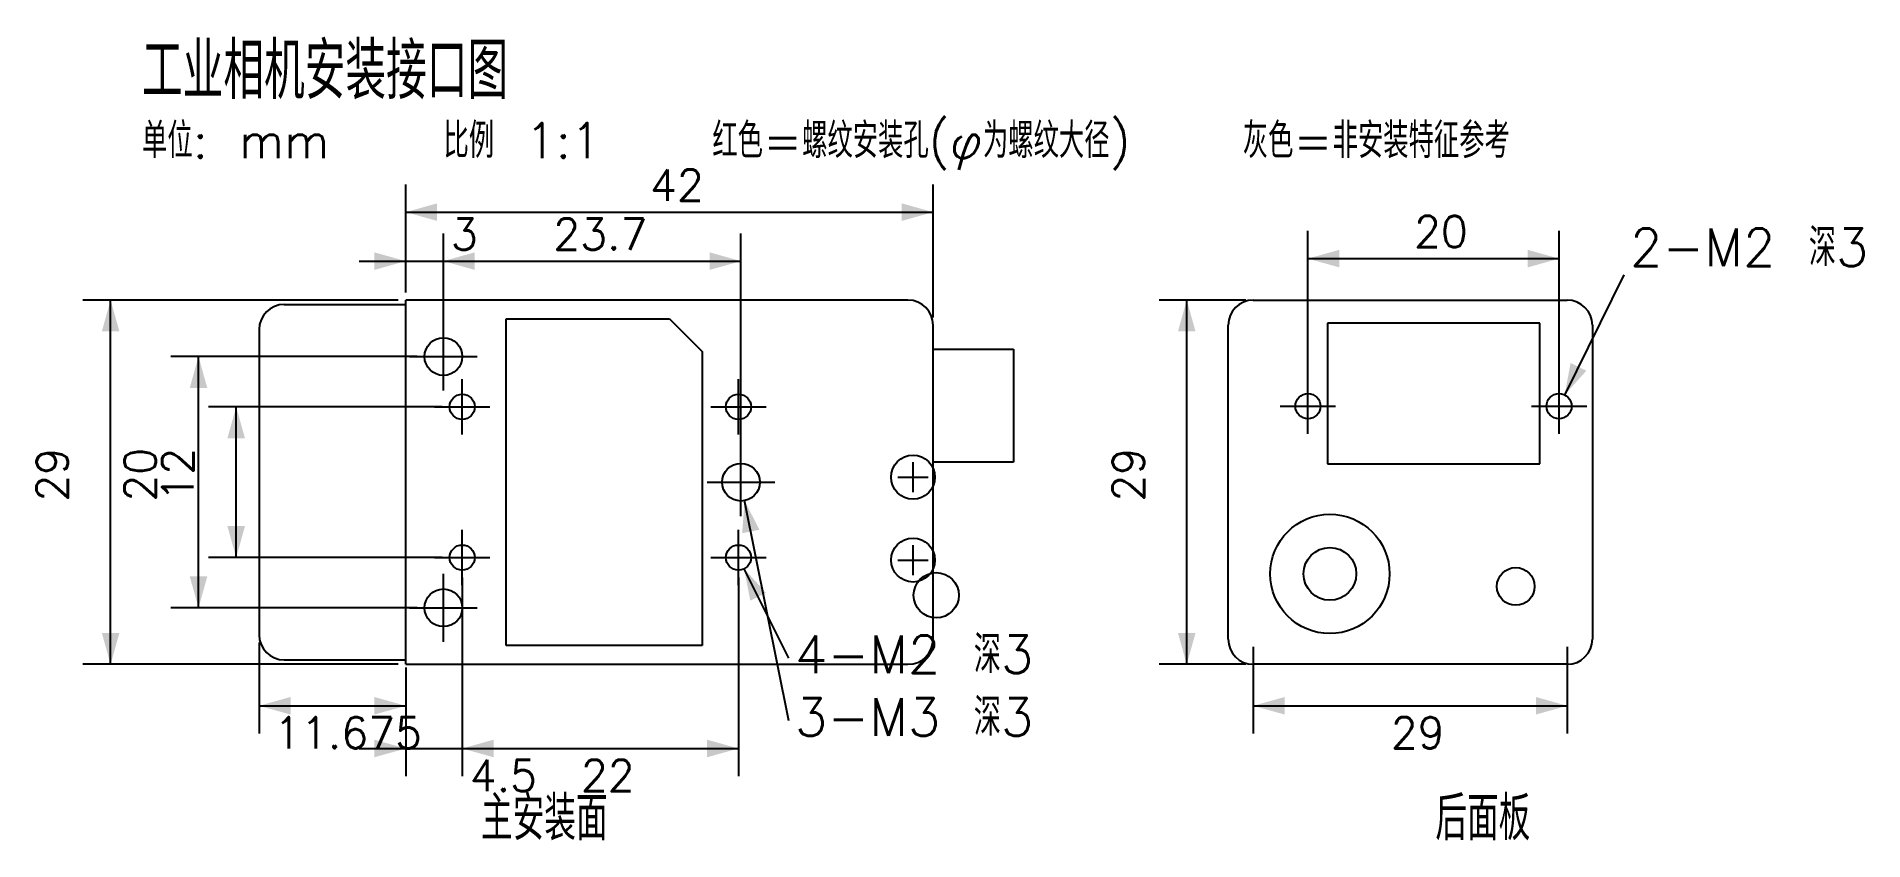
# Model space of a CAD drawing. Extents: x -29 to 116, y -29 to 35.
import ezdxf

# ---------------------------------------------------------------- set-up
doc = ezdxf.new("R2010")
doc.units = 0
for name, color, linetype in [('DIM', 3, 'CONTINUOUS'), ('HOLES', 1, 'CONTINUOUS'), ('OUTLINE', 7, 'CONTINUOUS'), ('PANEL', 4, 'CONTINUOUS'), ('REF', 8, 'CONTINUOUS'), ('TEXT', 2, 'CONTINUOUS')]:
    doc.layers.add(name, color=color, linetype=linetype)
doc.styles.get("Standard").update_dxf_attribs({"font": 'txt.shx', "bigfont": 'gbcbig.shx'})

msp = doc.modelspace()

# ---------------------------------------------------------------- linework, layer by layer
at = {"layer": 'DIM'}
for p, q in [((0, 15.1), (0, 23.7)), ((42, 13.1), (42, 23.7)), ((0, 21.5), (42, 21.5)), ((0, 15.1), (0, 19.8)), ((3, 12.1), (3, 19.8)), ((3, 12.1), (3, 19.8)), ((26.7, 2.1), (26.7, 19.8)), ((71.85, 7.65), (71.85, 20)), ((91.85, 7.65), (91.85, 20)), ((-3.7, 17.6), (6.7, 17.6)), ((3, 17.6), (26.7, 17.6)), ((71.85, 17.8), (91.85, 17.8)), ((-0.6, 14.5), (-25.7, 14.5)), ((-23.5, -14.5), (-23.5, 14.5)), ((66.9, 14.5), (60, 14.5)), ((62.2, -14.5), (62.2, 14.5)), ((0.9, 10), (-18.7, 10)), ((-16.5, -10), (-16.5, 10)), ((2.9, 6), (-15.7, 6)), ((-13.5, -6), (-13.5, 6)), ((2.9, -6), (-15.7, -6)), ((4.5, -7.6), (4.5, -23.4)), ((4.5, -7.6), (4.5, -23.4)), ((26.5, -7.6), (26.5, -23.4)), ((0.9, -10), (-18.7, -10)), ((-11.675, -12.75), (-11.675, -20)), ((-0.6, -14.5), (-25.7, -14.5)), ((66.9, -14.5), (60, -14.5)), ((67.5, -13.1), (67.5, -20)), ((92.5, -13.1), (92.5, -20)), ((0, -14.75), (0, -20)), ((0, -15.1), (0, -23.4)), ((-11.675, -17.8), (0, -17.8)), ((67.5, -17.8), (92.5, -17.8)), ((-3.7, -21.2), (8.2, -21.2)), ((4.5, -21.2), (26.5, -21.2))]:
    msp.add_line(p, q, dxfattribs=at)
for points in [[(0, 21.5), (2.5, 20.8), (2.5, 22.2)], [(42, 21.5), (39.5, 22.2), (39.5, 20.8)], [(0, 17.6), (-2.5, 18.3), (-2.5, 16.9)], [(3, 17.6), (5.5, 16.9), (5.5, 18.3)], [(3, 17.6), (5.5, 16.9), (5.5, 18.3)], [(26.7, 17.6), (24.2, 18.3), (24.2, 16.9)], [(71.85, 17.8), (74.35, 17.1), (74.35, 18.5)], [(91.85, 17.8), (89.35, 18.5), (89.35, 17.1)], [(-23.5, 14.5), (-24.2, 12), (-22.8, 12)], [(62.2, 14.5), (61.5, 12), (62.9, 12)], [(-16.5, 10), (-17.2, 7.5), (-15.8, 7.5)], [(-13.5, 6), (-14.2, 3.5), (-12.8, 3.5)], [(-13.5, -6), (-12.8, -3.5), (-14.2, -3.5)], [(-16.5, -10), (-15.8, -7.5), (-17.2, -7.5)], [(-23.5, -14.5), (-22.8, -12), (-24.2, -12)], [(62.2, -14.5), (62.9, -12), (61.5, -12)], [(-11.675, -17.8), (-9.175, -18.5), (-9.175, -17.1)], [(0, -17.8), (-2.5, -17.1), (-2.5, -18.5)], [(67.5, -17.8), (70, -18.5), (70, -17.1)], [(92.5, -17.8), (90, -17.1), (90, -18.5)], [(0, -21.2), (-2.5, -20.5), (-2.5, -21.9)], [(4.5, -21.2), (7, -21.9), (7, -20.5)], [(4.5, -21.2), (7, -21.9), (7, -20.5)], [(26.5, -21.2), (24, -20.5), (24, -21.9)]]:
    msp.add_solid(points, dxfattribs=at)
at = {"layer": 'HOLES'}
for p, q in [((3, 7.3), (3, 12.7)), ((0.3, 10), (5.7, 10)), ((4.5, 3.8), (4.5, 8.2)), ((26.5, 3.8), (26.5, 8.2)), ((71.85, 3.85), (71.85, 8.25)), ((91.85, 3.85), (91.85, 8.25)), ((2.3, 6), (6.7, 6)), ((24.3, 6), (28.7, 6)), ((69.65, 6.05), (74.05, 6.05)), ((89.65, 6.05), (94.05, 6.05)), ((26.7, -2.7), (26.7, 2.7)), ((24, 0), (29.4, 0)), ((4.5, -8.2), (4.5, -3.8)), ((26.5, -8.2), (26.5, -3.8)), ((2.3, -6), (6.7, -6)), ((24.3, -6), (28.7, -6)), ((3, -12.7), (3, -7.3)), ((0.3, -10), (5.7, -10))]:
    msp.add_line(p, q, dxfattribs=at)
for centre, radius in [((3, 10), 1.5), ((4.5, 6), 1), ((26.5, 6), 1), ((71.85, 6.05), 1), ((91.85, 6.05), 1), ((26.7, 0), 1.5), ((4.5, -6), 1), ((26.5, -6), 1), ((3, -10), 1.5)]:
    msp.add_circle(centre, radius, dxfattribs=at)
at = {"layer": 'OUTLINE'}
for p, q in [((-9.675, 14.15), (0, 14.15)), ((40, 14.5), (0, 14.5)), ((0, -14.5), (0, 14.5)), ((67.5, 14.5), (92.5, 14.5)), ((-11.675, 12.15), (-11.675, -12.15)), ((42, -12.5), (42, 12.5)), ((65.5, -12.5), (65.5, 12.5)), ((94.5, 12.5), (94.5, -12.5)), ((42, 10.6), (48.4, 10.6)), ((48.4, 10.6), (48.4, 1.6)), ((48.4, 1.6), (42, 1.6)), ((-9.675, -14.15), (0, -14.15)), ((0, -14.5), (40, -14.5)), ((92.5, -14.5), (67.5, -14.5))]:
    msp.add_line(p, q, dxfattribs=at)
for centre, start, end in [((-9.675, 12.15), 90, 180), ((40, 12.5), 0, 90), ((67.5, 12.5), 90, 180), ((92.5, 12.5), 0, 90), ((-9.675, -12.15), 180, 270), ((40, -12.5), 270, 360), ((67.5, -12.5), 180, 270), ((92.5, -12.5), 270, 360)]:
    msp.add_arc(centre, 2, start, end, dxfattribs=at)
at = {"layer": 'PANEL'}
for p, q in [((8, 13), (21, 13)), ((8, -13), (8, 13)), ((21, 13), (23.6, 10.4)), ((23.6, 10.4), (23.6, -13)), ((23.6, -13), (8, -13))]:
    msp.add_line(p, q, dxfattribs=at)
at = {"layer": 'REF'}
for p, q in [((90.32, 12.66), (73.42, 12.66)), ((73.42, 12.66), (73.42, 1.45)), ((90.32, 1.45), (90.32, 12.66)), ((40.4, -0.8), (40.4, 1.6)), ((39.2, 0.4), (41.6, 0.4)), ((73.42, 1.45), (90.32, 1.45)), ((40.4, -7.4), (40.4, -5)), ((39.2, -6.2), (41.6, -6.2))]:
    msp.add_line(p, q, dxfattribs=at)
for centre, radius in [((40.4, 0.4), 1.75), ((73.6, -7.3), 4.75), ((40.4, -6.2), 1.75), ((73.6, -7.3), 2.1), ((42.25, -9), 1.8), ((88.4, -8.3), 1.5)]:
    msp.add_circle(centre, radius, dxfattribs=at)
at = {"layer": 'TEXT'}
for p, q in [((97, 16.5), (92.29, 6.94)), ((30.5, -19), (26.99, -1.47)), ((30.5, -14), (26.95, -6.89))]:
    msp.add_line(p, q, dxfattribs=at)
for points in [[(92.29, 6.94), (94.023, 8.873), (92.767, 9.492)], [(26.99, -1.47), (26.794, -4.059), (28.167, -3.784)], [(26.95, -6.89), (27.441, -9.439), (28.693, -8.814)]]:
    msp.add_solid(points, dxfattribs=at)

# ---------------------------------------------------------------- texts
for s, height, p in [('工业相机安装接口图', 4.5, (-21, 30.5)), ('单位: mm   比例 1:1   红色=螺纹安装孔(φ为螺纹大径)   灰色=非安装特征参考', 2.8, (-21, 25.8)), ('42', 2.5, (19.45, 22.4)), ('3', 2.5, (3.6, 18.5)), ('23.7', 2.5, (11.75, 18.5)), ('20', 2.5, (80.3, 18.7)), ('2-M2 深3', 3, (97.5, 17.2)), ('4-M2 深3', 3, (31, -15.2)), ('3-M3 深3', 3, (31, -20.2)), ('11.675', 2.5, (-10.488, -21.2)), ('29', 2.5, (78.45, -21.2)), ('4.5', 2.5, (5.1, -24.6)), ('22', 2.5, (13.95, -24.6)), ('主安装面', 3.5, (6, -28.5)), ('后面板', 3.5, (82, -28.5))]:
    msp.add_text(s, height=height, dxfattribs=at).set_placement(p)
for s, p in [('29', (-26.9, -1.55)), ('20', (-19.9, -1.55)), ('12', (-16.9, -1.55)), ('29', (58.8, -1.55))]:
    msp.add_text(s, height=2.5, rotation=90, dxfattribs=at).set_placement(p)

doc.saveas('drawing.dxf')
